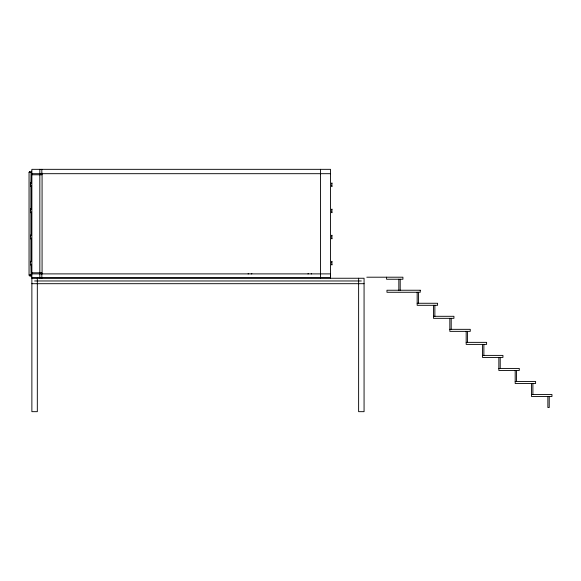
<?xml version="1.0" encoding="UTF-8"?>
<svg xmlns="http://www.w3.org/2000/svg" width="581" height="581" viewBox="0 0 581 581"><rect width="100%" height="100%" fill="white"/><g stroke="black" fill="none" stroke-linecap="round" stroke-linejoin="round"><path stroke-width="0.87" d="M31.33 276.04L31.243 264.297M31.33 275.743L31.338 275.14L31.389 275.743M31.33 171.838L31.33 171.235L31.33 172.434L31.389 171.838M30.502 182.877L30.662 186.624M30.502 209.015L30.662 212.769M30.502 235.152L30.662 238.907M30.502 261.297L30.662 265.045M31.214 172.368L31.098 183.284M31.243 183.284L31.287 172.441M30.263 171.468L29.05 172.484L29.05 275.096L30.19 276.178M29.137 172.484L29.355 171.86M251.9 273.724L251.203 273.891M308.642 273.673L307.901 273.891M29.37 172.484L29.834 172.005M248.784 273.716L248.036 273.891M31.098 264.297L31.258 275.118M311.191 273.891L311.583 273.862M30.502 210.061L30.662 209.015M30.502 183.923L30.662 182.877M30.502 236.206L30.662 235.152M30.502 262.343L30.662 261.297M31.251 172.484L30.147 172.484L31.127 172.419M31.875 173.69L330.487 173.69M31.875 174.779L41.832 174.779L41.825 169.332M331.693 183.923L331.911 182.877L331.911 186.624L331.693 185.637M331.693 210.061L331.911 209.015L331.911 212.762L331.693 211.782M331.693 236.206L331.911 235.16L331.911 238.907L331.693 237.919M331.693 262.343L331.911 261.297L331.911 265.045L331.693 264.057M31.875 272.801L41.832 272.801L41.825 278.248M31.875 273.891L330.487 273.891L330.487 278.248L330.48 277.703L31.875 277.703M366.793 277.202L402.916 277.202L402.916 279.243L386.576 279.243L386.576 277.202M31.875 278.248L364.069 278.248L364.069 411.668L358.622 411.668L358.622 278.248M34.599 280.972L361.346 280.972M31.875 283.695L364.069 283.695M417.165 303.267L437.587 303.267L437.587 305.308L417.165 305.308L417.165 292.272M433.506 316.304L453.928 316.304L453.928 318.337L433.506 318.337L433.506 305.308M449.839 329.333L470.261 329.333L470.261 331.366L449.839 331.366L449.839 318.337M466.18 342.362L486.602 342.362L486.602 344.402L466.18 344.402L466.18 331.366M482.513 355.398L502.935 355.398L502.935 357.431L482.513 357.431L482.513 344.402M498.854 368.427L519.276 368.427L519.276 370.46L498.854 370.46L498.854 357.431M515.187 381.463L535.609 381.463L535.609 383.496L515.187 383.496L515.187 370.46M531.528 394.492L551.95 394.492L551.95 396.525L531.528 396.525L531.528 383.496M30.263 276.106L29.137 275.096M29.37 275.096L29.834 275.568M549.227 396.525L549.227 407.521L547.868 407.521L547.868 396.525M532.893 383.496L532.893 394.492M516.553 370.46L516.553 381.463M500.212 357.431L500.212 368.427M483.879 344.402L483.879 355.398M467.538 331.366L467.538 342.362M451.205 318.337L451.205 329.333M434.864 305.308L434.864 316.304M418.531 292.272L418.531 303.267M400.193 279.243L400.193 290.239M398.835 279.243L398.835 290.239M330.487 278.248L330.487 169.332L31.875 169.332L31.875 411.668L37.322 411.668L37.322 278.248M320.53 169.332L320.53 278.248M42.072 173.145L42.072 273.891M39.835 169.332L39.835 278.248M31.243 185.985L31.243 209.385M31.251 212.087L31.243 235.487M31.243 238.188L31.243 261.595M31.098 185.985L31.098 209.385M31.098 212.087L31.098 235.487M31.098 238.188L31.098 261.595M31.251 275.096L30.147 275.096L31.251 275.096M420.237 290.239L386.961 290.239L386.961 292.272L420.237 292.272L420.237 290.239"/></g></svg>
